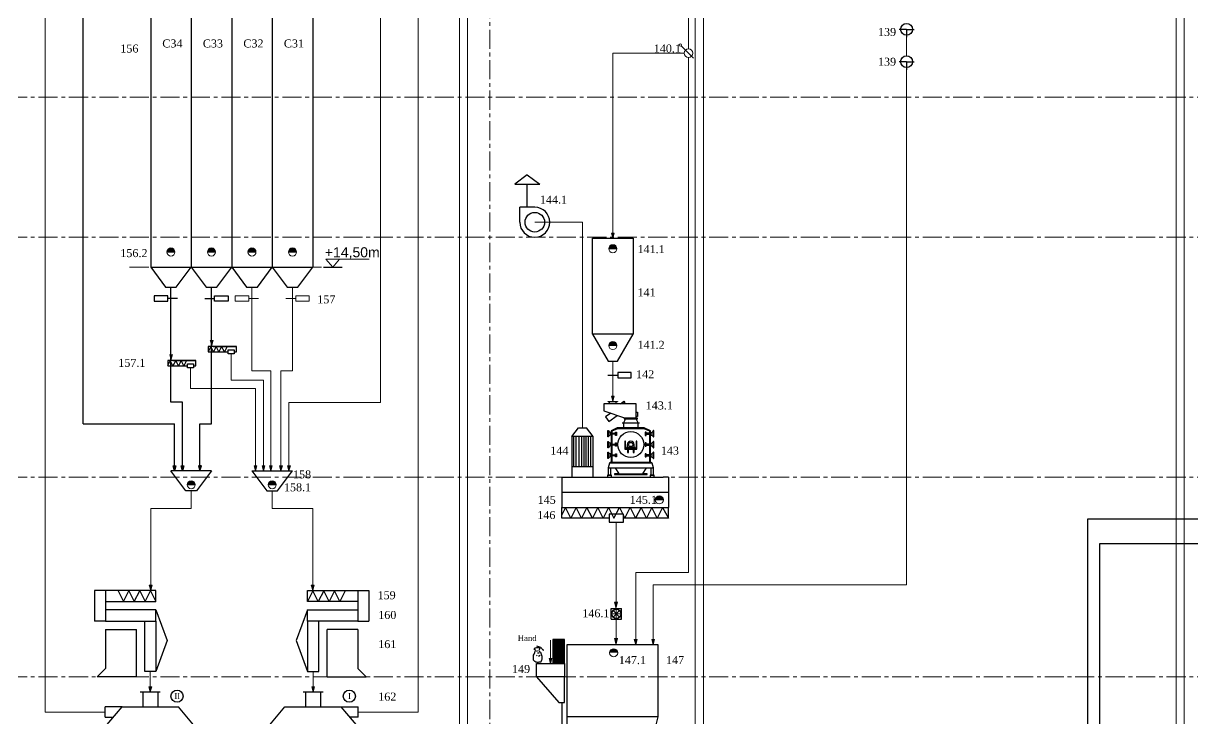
# Model space of a CAD drawing. Header units: millimetres. Extents: x 6561 to 120951, y 30990 to 83596.
# Drawn here: x 30630 to 59850, y 49909 to 67298 of the extents above; entities that cross this region are included whole.
import ezdxf

# ---------------------------------------------------------------- set-up
doc = ezdxf.new("R2010")
doc.units = ezdxf.units.MM
doc.linetypes.add('AXES', pattern=[50.8, 31.75, -6.35, 6.35, -6.35])
doc.linetypes.add('CENTER', pattern=[10.16, 6.35, -1.27, 1.27, -1.27])
for name, color, linetype, lineweight in [('Axe', 1, 'AXES', 9), ('DESSIN', 7, 'Continuous', 25), ('Liaison', 1, 'Continuous', 20), ('Manitension', 5, 'Continuous', 20), ('Niveau', 5, 'Continuous', 20), ('PER', 1, 'Continuous', 20)]:
    doc.layers.add(name, color=color, linetype=linetype, lineweight=lineweight)
doc.layers.add('COTAS', color=4, linetype='Continuous')
doc.styles.get("Standard").update_dxf_attribs({"font": 'arial.ttf'})

msp = doc.modelspace()

# ---------------------------------------------------------------- hatches: boundary and pattern name
at = {"layer": 'DESSIN'}
h = msp.add_hatch(color=252, dxfattribs=at)
h.paths.add_polyline_path([(34405, 56235), (34370, 56235), (34405, 56105)])
h.paths.add_polyline_path([(34440, 56235), (34405, 56235), (34405, 56105)])
h = msp.add_hatch(color=252, dxfattribs=at)
h.paths.add_polyline_path([(34605, 56235), (34570, 56235), (34605, 56105)])
h.paths.add_polyline_path([(34640, 56235), (34605, 56235), (34605, 56105)])
h = msp.add_hatch(color=252, dxfattribs=at)
h.paths.add_polyline_path([(35043, 56235), (35078, 56235), (35043, 56105)])
h.paths.add_polyline_path([(35008, 56235), (35043, 56235), (35043, 56105)])
at = {"layer": 'Liaison', "linetype": 'Continuous'}
h = msp.add_hatch(color=256, dxfattribs=at)
h.paths.add_polyline_path([(45361, 62054), (45327, 62054), (45361, 61924)])
h.paths.add_polyline_path([(45396, 62054), (45361, 62054), (45361, 61924)])
h = msp.add_hatch(color=256, dxfattribs=at)
h.paths.add_polyline_path([(45361, 62054), (45327, 62054), (45361, 61924)])
h.paths.add_polyline_path([(45396, 62054), (45361, 62054), (45361, 61924)])
h = msp.add_hatch(color=256, dxfattribs=at)
h.paths.add_polyline_path([(35330, 59376), (35372, 59376), (35330, 59219)])
h.paths.add_polyline_path([(35288, 59376), (35330, 59376), (35330, 59219)])
h = msp.add_hatch(color=256, dxfattribs=at)
h.paths.add_polyline_path([(34317, 59020), (34359, 59020), (34317, 58864)])
h.paths.add_polyline_path([(34275, 59020), (34317, 59020), (34317, 58864)])
h = msp.add_hatch(color=256, dxfattribs=at)
h.paths.add_polyline_path([(45361, 57974), (45396, 57974), (45361, 57844)])
h.paths.add_polyline_path([(45327, 57974), (45361, 57974), (45361, 57844)])
h = msp.add_hatch(color=256, dxfattribs=at)
h.paths.add_polyline_path([(45361, 57974), (45396, 57974), (45361, 57844)])
h.paths.add_polyline_path([(45327, 57974), (45361, 57974), (45361, 57844)])
h = msp.add_hatch(color=256, dxfattribs=at)
h.paths.add_polyline_path([(36430, 56235), (36395, 56235), (36430, 56105)])
h.paths.add_polyline_path([(36465, 56235), (36430, 56235), (36430, 56105)])
h = msp.add_hatch(color=256, dxfattribs=at)
h.paths.add_polyline_path([(36630, 56235), (36595, 56235), (36630, 56105)])
h.paths.add_polyline_path([(36665, 56235), (36630, 56235), (36630, 56105)])
h = msp.add_hatch(color=256, dxfattribs=at)
h.paths.add_polyline_path([(36816, 56235), (36782, 56235), (36816, 56105)])
h.paths.add_polyline_path([(36851, 56235), (36816, 56235), (36816, 56105)])
h = msp.add_hatch(color=256, dxfattribs=at)
h.paths.add_polyline_path([(37068, 56235), (37103, 56235), (37068, 56105)])
h.paths.add_polyline_path([(37033, 56235), (37068, 56235), (37068, 56105)])
h = msp.add_hatch(color=256, dxfattribs=at)
h.paths.add_polyline_path([(37267, 56235), (37302, 56235), (37267, 56105)])
h.paths.add_polyline_path([(37232, 56235), (37267, 56235), (37267, 56105)])
h = msp.add_hatch(color=256, dxfattribs=at)
h.paths.add_polyline_path([(33811, 53246), (33846, 53246), (33811, 53116)])
h.paths.add_polyline_path([(33776, 53246), (33811, 53246), (33811, 53116)])
h = msp.add_hatch(color=256, dxfattribs=at)
h.paths.add_polyline_path([(37861, 53246), (37826, 53246), (37861, 53116)])
h.paths.add_polyline_path([(37896, 53246), (37861, 53246), (37861, 53116)])
h = msp.add_hatch(color=256, dxfattribs=at)
h.paths.add_polyline_path([(45448, 52821), (45406, 52821), (45448, 52665)])
h.paths.add_polyline_path([(45490, 52821), (45448, 52821), (45448, 52665)])
h = msp.add_hatch(color=256, dxfattribs=at)
h.paths.add_polyline_path([(45448, 51911), (45406, 51911), (45448, 51754)])
h.paths.add_polyline_path([(45490, 51911), (45448, 51911), (45448, 51754)])
h = msp.add_hatch(color=256, dxfattribs=at)
h.paths.add_polyline_path([(45933, 51885), (45968, 51885), (45933, 51754)])
h.paths.add_polyline_path([(45933, 51754), (45898, 51885), (45933, 51885)])
h = msp.add_hatch(color=256, dxfattribs=at)
h.paths.add_polyline_path([(46370, 51885), (46405, 51885), (46370, 51754)])
h.paths.add_polyline_path([(46370, 51754), (46335, 51885), (46370, 51885)])
h = msp.add_hatch(color=256, dxfattribs=at)
h.paths.add_polyline_path([(43805, 51415), (43770, 51415), (43805, 51285)])
h.paths.add_polyline_path([(43805, 51285), (43840, 51415), (43805, 51415)])
h = msp.add_hatch(color=256, dxfattribs=at)
h.paths.add_polyline_path([(33802, 50706), (33837, 50706), (33802, 50575)])
h.paths.add_polyline_path([(33767, 50706), (33802, 50706), (33802, 50575)])
h = msp.add_hatch(color=256, dxfattribs=at)
h.paths.add_polyline_path([(37870, 50706), (37905, 50706), (37870, 50575)])
h.paths.add_polyline_path([(37835, 50706), (37870, 50706), (37870, 50575)])
at = {"layer": 'Niveau', "linetype": 'Continuous'}
h = msp.add_hatch(color=256, dxfattribs=at)
h.paths.add_polyline_path([(34418, 61593), (34217, 61593, 0.033445), (34216, 61579), (34419, 61579, 0.033445)])
h.paths.add_polyline_path([(34415, 61606), (34220, 61606, 0.034067), (34217, 61593), (34418, 61593, 0.034067)])
h.paths.add_polyline_path([(34410, 61620), (34225, 61620, 0.035407), (34220, 61606), (34415, 61606, 0.035407)])
h.paths.add_polyline_path([(34403, 61633), (34232, 61633, 0.037777), (34225, 61620), (34410, 61620, 0.037777)])
h.paths.add_polyline_path([(34393, 61647), (34242, 61647, 0.041823), (34232, 61633), (34403, 61633, 0.041823)])
h.paths.add_polyline_path([(34378, 61660), (34257, 61660, 0.049433), (34242, 61647), (34393, 61647, 0.049433)])
h.paths.add_polyline_path([(34354, 61674), (34281, 61674, 0.069209), (34257, 61660), (34378, 61660, 0.069209)])
h.paths.add_polyline_path([(34317, 61681, 0.092025), (34281, 61674), (34354, 61674, 0.092025)])
h = msp.add_hatch(color=256, dxfattribs=at)
h.paths.add_polyline_path([(35430, 61593), (35230, 61593, 0.033445), (35229, 61579), (35431, 61579, 0.033445)])
h.paths.add_polyline_path([(35427, 61606), (35232, 61606, 0.034067), (35230, 61593), (35430, 61593, 0.034067)])
h.paths.add_polyline_path([(35423, 61620), (35237, 61620, 0.035407), (35232, 61606), (35427, 61606, 0.035407)])
h.paths.add_polyline_path([(35416, 61633), (35244, 61633, 0.037777), (35237, 61620), (35423, 61620, 0.037777)])
h.paths.add_polyline_path([(35405, 61647), (35254, 61647, 0.041823), (35244, 61633), (35416, 61633, 0.041823)])
h.paths.add_polyline_path([(35391, 61660), (35269, 61660, 0.049433), (35254, 61647), (35405, 61647, 0.049433)])
h.paths.add_polyline_path([(35366, 61674), (35294, 61674, 0.069209), (35269, 61660), (35391, 61660, 0.069209)])
h.paths.add_polyline_path([(35330, 61681, 0.092025), (35294, 61674), (35366, 61674, 0.092025)])
h = msp.add_hatch(color=256, dxfattribs=at)
h.paths.add_polyline_path([(36443, 61593), (36242, 61593, 0.033445), (36241, 61579), (36444, 61579, 0.033445)])
h.paths.add_polyline_path([(36440, 61606), (36245, 61606, 0.034067), (36242, 61593), (36443, 61593, 0.034067)])
h.paths.add_polyline_path([(36435, 61620), (36250, 61620, 0.035407), (36245, 61606), (36440, 61606, 0.035407)])
h.paths.add_polyline_path([(36428, 61633), (36257, 61633, 0.037777), (36250, 61620), (36435, 61620, 0.037777)])
h.paths.add_polyline_path([(36418, 61647), (36267, 61647, 0.041823), (36257, 61633), (36428, 61633, 0.041823)])
h.paths.add_polyline_path([(36403, 61660), (36282, 61660, 0.049433), (36267, 61647), (36418, 61647, 0.049433)])
h.paths.add_polyline_path([(36379, 61674), (36306, 61674, 0.069209), (36282, 61660), (36403, 61660, 0.069209)])
h.paths.add_polyline_path([(36342, 61681, 0.092025), (36306, 61674), (36379, 61674, 0.092025)])
h = msp.add_hatch(color=256, dxfattribs=at)
h.paths.add_polyline_path([(37455, 61593), (37255, 61593, 0.033445), (37254, 61579), (37456, 61579, 0.033445)])
h.paths.add_polyline_path([(37452, 61606), (37257, 61606, 0.034067), (37255, 61593), (37455, 61593, 0.034067)])
h.paths.add_polyline_path([(37448, 61620), (37262, 61620, 0.035407), (37257, 61606), (37452, 61606, 0.035407)])
h.paths.add_polyline_path([(37440, 61633), (37269, 61633, 0.037777), (37262, 61620), (37448, 61620, 0.037777)])
h.paths.add_polyline_path([(37430, 61647), (37279, 61647, 0.041823), (37269, 61633), (37440, 61633, 0.041823)])
h.paths.add_polyline_path([(37416, 61660), (37294, 61660, 0.049433), (37279, 61647), (37430, 61647, 0.049433)])
h.paths.add_polyline_path([(37391, 61674), (37319, 61674, 0.069209), (37294, 61660), (37416, 61660, 0.069209)])
h.paths.add_polyline_path([(37355, 61681, 0.092025), (37319, 61674), (37391, 61674, 0.092025)])
h = msp.add_hatch(color=256, dxfattribs=at)
h.paths.add_polyline_path([(45462, 61676), (45261, 61676, 0.033445), (45260, 61662), (45463, 61662, 0.033445)])
h.paths.add_polyline_path([(45459, 61689), (45264, 61689, 0.034067), (45261, 61676), (45462, 61676, 0.034067)])
h.paths.add_polyline_path([(45454, 61703), (45269, 61703, 0.035407), (45264, 61689), (45459, 61689, 0.035407)])
h.paths.add_polyline_path([(45447, 61716), (45276, 61716, 0.037777), (45269, 61703), (45454, 61703, 0.037777)])
h.paths.add_polyline_path([(45437, 61730), (45286, 61730, 0.041823), (45276, 61716), (45447, 61716, 0.041823)])
h.paths.add_polyline_path([(45422, 61743), (45301, 61743, 0.049433), (45286, 61730), (45437, 61730, 0.049433)])
h.paths.add_polyline_path([(45398, 61757), (45325, 61757, 0.069209), (45301, 61743), (45422, 61743, 0.069209)])
h.paths.add_polyline_path([(45361, 61763, 0.092025), (45325, 61757), (45398, 61757, 0.092025)])
h = msp.add_hatch(color=256, dxfattribs=at)
h.paths.add_polyline_path([(45462, 59255), (45261, 59255, 0.033445), (45260, 59241), (45463, 59241, 0.033445)])
h.paths.add_polyline_path([(45459, 59268), (45264, 59268, 0.034067), (45261, 59255), (45462, 59255, 0.034067)])
h.paths.add_polyline_path([(45454, 59282), (45269, 59282, 0.035407), (45264, 59268), (45459, 59268, 0.035407)])
h.paths.add_polyline_path([(45447, 59295), (45276, 59295, 0.037777), (45269, 59282), (45454, 59282, 0.037777)])
h.paths.add_polyline_path([(45437, 59309), (45286, 59309, 0.041823), (45276, 59295), (45447, 59295, 0.041823)])
h.paths.add_polyline_path([(45422, 59322), (45301, 59322, 0.049433), (45286, 59309), (45437, 59309, 0.049433)])
h.paths.add_polyline_path([(45398, 59336), (45325, 59336, 0.069209), (45301, 59322), (45422, 59322, 0.069209)])
h.paths.add_polyline_path([(45361, 59342, 0.092025), (45325, 59336), (45398, 59336, 0.092025)])
h = msp.add_hatch(color=256, dxfattribs=at)
h.paths.add_polyline_path([(34924, 55772), (34723, 55772, 0.033445), (34722, 55759), (34925, 55759, 0.033445)])
h.paths.add_polyline_path([(34921, 55786), (34726, 55786, 0.034067), (34723, 55772), (34924, 55772, 0.034067)])
h.paths.add_polyline_path([(34916, 55799), (34731, 55799, 0.035407), (34726, 55786), (34921, 55786, 0.035407)])
h.paths.add_polyline_path([(34909, 55813), (34738, 55813, 0.037777), (34731, 55799), (34916, 55799, 0.037777)])
h.paths.add_polyline_path([(34899, 55826), (34748, 55826, 0.041823), (34738, 55813), (34909, 55813, 0.041823)])
h.paths.add_polyline_path([(34884, 55840), (34763, 55840, 0.049433), (34748, 55826), (34899, 55826, 0.049433)])
h.paths.add_polyline_path([(34860, 55853), (34787, 55853, 0.069209), (34763, 55840), (34884, 55840, 0.069209)])
h.paths.add_polyline_path([(34824, 55860, 0.092025), (34787, 55853), (34860, 55853, 0.092025)])
h = msp.add_hatch(color=256, dxfattribs=at)
h.paths.add_polyline_path([(36748, 55772), (36949, 55772, -0.033445), (36950, 55759), (36747, 55759, -0.033445)])
h.paths.add_polyline_path([(36751, 55786), (36946, 55786, -0.034067), (36949, 55772), (36748, 55772, -0.034067)])
h.paths.add_polyline_path([(36756, 55799), (36941, 55799, -0.035407), (36946, 55786), (36751, 55786, -0.035407)])
h.paths.add_polyline_path([(36763, 55813), (36934, 55813, -0.037777), (36941, 55799), (36756, 55799, -0.037777)])
h.paths.add_polyline_path([(36773, 55826), (36924, 55826, -0.041823), (36934, 55813), (36763, 55813, -0.041823)])
h.paths.add_polyline_path([(36788, 55840), (36909, 55840, -0.049433), (36924, 55826), (36773, 55826, -0.049433)])
h.paths.add_polyline_path([(36812, 55853), (36885, 55853, -0.069209), (36909, 55840), (36788, 55840, -0.069209)])
h.paths.add_polyline_path([(36849, 55860, -0.092025), (36885, 55853), (36812, 55853, -0.092025)])
h = msp.add_hatch(color=256, dxfattribs=at)
h.paths.add_polyline_path([(46622, 55394), (46422, 55394, 0.033445), (46421, 55380), (46623, 55380, 0.033445)])
h.paths.add_polyline_path([(46620, 55407), (46424, 55407, 0.034067), (46422, 55394), (46622, 55394, 0.034067)])
h.paths.add_polyline_path([(46615, 55421), (46429, 55421, 0.035407), (46424, 55407), (46620, 55407, 0.035407)])
h.paths.add_polyline_path([(46608, 55434), (46436, 55434, 0.037777), (46429, 55421), (46615, 55421, 0.037777)])
h.paths.add_polyline_path([(46597, 55448), (46446, 55448, 0.041823), (46436, 55434), (46608, 55434, 0.041823)])
h.paths.add_polyline_path([(46583, 55461), (46461, 55461, 0.049433), (46446, 55448), (46597, 55448, 0.049433)])
h.paths.add_polyline_path([(46558, 55475), (46486, 55475, 0.069209), (46461, 55461), (46583, 55461, 0.069209)])
h.paths.add_polyline_path([(46522, 55481, 0.092025), (46486, 55475), (46558, 55475, 0.092025)])
h = msp.add_hatch(color=256, dxfattribs=at)
h.paths.add_polyline_path([(45481, 51570), (45280, 51570, 0.033445), (45279, 51556), (45482, 51556, 0.033445)])
h.paths.add_polyline_path([(45478, 51583), (45283, 51583, 0.034067), (45280, 51570), (45481, 51570, 0.034067)])
h.paths.add_polyline_path([(45473, 51597), (45288, 51597, 0.035407), (45283, 51583), (45478, 51583, 0.035407)])
h.paths.add_polyline_path([(45466, 51610), (45295, 51610, 0.037777), (45288, 51597), (45473, 51597, 0.037777)])
h.paths.add_polyline_path([(45456, 51624), (45305, 51624, 0.041823), (45295, 51610), (45466, 51610, 0.041823)])
h.paths.add_polyline_path([(45441, 51637), (45320, 51637, 0.049433), (45305, 51624), (45456, 51624, 0.049433)])
h.paths.add_polyline_path([(45417, 51651), (45344, 51651, 0.069209), (45320, 51637), (45441, 51637, 0.069209)])
h.paths.add_polyline_path([(45381, 51658, 0.092025), (45344, 51651), (45417, 51651, 0.092025)])

# ---------------------------------------------------------------- linework, layer by layer
for p, q in [((52702, 67149), (52513, 67149)), ((52702, 67149), (52702, 66949)), ((52702, 67149), (52888, 67149)), ((52702, 66340), (52513, 66340)), ((52702, 66340), (52702, 66140)), ((52702, 66340), (52888, 66340)), ((33811, 61198), (34824, 61198)), ((34824, 61198), (35836, 61198)), ((35836, 61198), (36849, 61198)), ((36849, 61198), (37861, 61198)), ((36342, 56105), (37355, 56105)), ((36734, 56105), (36963, 56105)), ((45318, 52395), (45318, 52665)), ((45318, 52665), (45578, 52665)), ((45578, 52395), (45578, 52665)), ((45318, 52395), (45578, 52395))]:
    msp.add_line(p, q)
at = {"color": 3, "linetype": 'CENTER', "lineweight": 9, "ltscale": 75}
for p, q in [((8147, 65450), (73748, 65450)), ((8147, 61950), (73748, 61950)), ((33285, 61198), (38083, 61198)), ((8147, 55950), (73748, 55950)), ((8147, 50950), (73748, 50950))]:
    msp.add_line(p, q, dxfattribs=at)
at = {"color": 6}
msp.add_line((38128, 61198), (38594, 61198), dxfattribs=at)
at = {"color": 76}
for p, q in [((57223, 54901), (57223, 49713)), ((68717, 54901), (57223, 54901)), ((57524, 54283), (57524, 49198)), ((70742, 54283), (57524, 54283))]:
    msp.add_line(p, q, dxfattribs=at)
at = {"color": 1}
for p, q in [((45368, 52450), (45529, 52610)), ((45529, 52450), (45368, 52610))]:
    msp.add_line(p, q, dxfattribs=at)
at = {"color": 4, "linetype": 'CENTER', "lineweight": 9, "ltscale": 75}
msp.add_lwpolyline([(42291, 41517), (42291, 80573)], dxfattribs=at)
for centre, radius in [((52702, 67149), 148), ((52702, 66340), 148), ((38776, 50471), 151)]:
    msp.add_circle(centre, radius)
at = {"color": 1}
msp.add_circle((45448, 52530), 114, dxfattribs=at)
at = {"layer": 'Axe', "color": 6, "ltscale": 10000}
for p, q in [((38361, 61198), (38188, 61404)), ((38188, 61404), (39273, 61404)), ((38304, 61404), (38533, 61404)), ((38361, 61198), (38533, 61404))]:
    msp.add_line(p, q, dxfattribs=at)
at = {"layer": 'Axe', "color": 1, "ltscale": 10000}
for p, q in [((45448, 52395), (45448, 52665)), ((45318, 52530), (45578, 52530))]:
    msp.add_line(p, q, dxfattribs=at)
at = {"layer": 'DESSIN', "color": 252}
for p, q in [((32120, 57278), (32120, 69157)), ((34317, 57826), (34317, 60698)), ((35330, 57278), (35330, 60698)), ((34237, 60484), (33899, 60484)), ((33899, 60484), (33899, 60349)), ((33899, 60349), (34237, 60349)), ((34237, 60417), (34237, 60484)), ((34484, 60417), (34237, 60417)), ((34237, 60349), (34237, 60417)), ((35163, 60417), (35410, 60417)), ((35410, 60417), (35410, 60484)), ((35410, 60484), (35748, 60484)), ((35410, 60349), (35410, 60417)), ((35748, 60349), (35410, 60349)), ((35748, 60484), (35748, 60349)), ((34605, 57826), (34317, 57826)), ((34605, 56105), (34605, 57826)), ((32120, 57278), (34405, 57278)), ((34405, 56105), (34405, 57278)), ((35043, 57278), (35330, 57278)), ((35043, 56105), (35043, 57278)), ((35330, 56105), (34317, 56105)), ((34689, 55605), (34317, 56105)), ((34405, 56105), (34370, 56235)), ((34370, 56235), (34440, 56235)), ((34440, 56235), (34405, 56105)), ((34605, 56105), (34570, 56235)), ((34570, 56235), (34640, 56235)), ((34640, 56235), (34605, 56105)), ((34938, 56105), (34709, 56105)), ((35330, 56105), (34959, 55605)), ((35078, 56235), (35008, 56235)), ((35008, 56235), (35043, 56105)), ((35043, 56105), (35078, 56235)), ((34959, 55605), (34689, 55605)), ((32685, 53116), (32405, 53116)), ((32405, 53116), (32405, 52347)), ((33942, 53116), (32685, 53116)), ((32685, 53116), (32685, 52347)), ((32997, 53106), (33132, 52836)), ((33132, 52836), (33267, 53106)), ((33267, 53106), (33402, 52836)), ((33402, 52836), (33537, 53106)), ((33537, 53106), (33672, 52836)), ((33672, 52836), (33807, 53106)), ((33807, 53106), (33942, 52836)), ((33942, 52836), (33942, 53116)), ((32685, 52836), (33942, 52836)), ((33942, 52627), (32685, 52627)), ((33942, 52627), (34222, 51859)), ((33942, 52347), (33942, 52627)), ((32685, 52347), (32405, 52347)), ((32685, 52347), (33942, 52347)), ((33663, 51090), (33663, 52347)), ((33942, 52347), (33942, 51090)), ((32685, 52138), (33453, 52138)), ((32685, 52138), (32685, 51160)), ((33453, 50950), (33453, 52138)), ((34222, 51859), (33942, 51090)), ((32475, 50950), (32685, 51160)), ((33453, 50950), (32475, 50950)), ((33942, 51090), (33663, 51090)), ((33552, 50575), (34052, 50575)), ((33615, 50575), (33615, 50200)), ((33990, 50575), (33990, 50200)), ((32677, 49943), (32677, 50200)), ((33097, 50200), (32677, 50200)), ((32677, 49700), (33097, 50200)), ((33097, 50200), (34508, 50200)), ((34927, 49700), (34508, 50200)), ((32677, 49943), (32881, 49943))]:
    msp.add_line(p, q, dxfattribs=at)
at = {"layer": 'DESSIN', "linetype": 'Continuous'}
for p, q in [((33811, 68950), (33811, 61198)), ((33811, 68950), (33811, 61198)), ((34824, 68950), (34824, 61198)), ((34824, 68950), (34824, 61198)), ((35836, 68950), (35836, 61198)), ((35836, 68950), (35836, 61198)), ((35836, 68950), (35836, 61198)), ((36849, 68950), (36849, 61198)), ((36849, 68950), (36849, 61198)), ((37861, 68950), (37861, 61198)), ((33811, 61198), (34182, 60698)), ((34452, 60698), (34824, 61198)), ((34824, 61198), (35195, 60698)), ((35465, 60698), (35836, 61198)), ((35836, 61198), (36207, 60698)), ((36477, 60698), (36849, 61198)), ((36849, 61198), (37220, 60698)), ((37490, 60698), (37861, 61198)), ((34182, 60698), (34452, 60698)), ((35195, 60698), (35465, 60698)), ((36207, 60698), (36477, 60698)), ((37220, 60698), (37490, 60698)), ((35314, 59219), (35247, 59084)), ((35954, 59219), (35250, 59219)), ((35250, 59219), (35250, 59084)), ((35250, 59084), (35745, 59084)), ((35382, 59084), (35314, 59219)), ((35374, 59219), (35763, 59219)), ((35449, 59219), (35382, 59084)), ((35517, 59084), (35449, 59219)), ((35584, 59219), (35517, 59084)), ((35652, 59084), (35584, 59219)), ((35719, 59219), (35652, 59084)), ((35745, 59034), (35745, 59134)), ((35745, 59134), (35895, 59134)), ((35895, 59034), (35745, 59034)), ((35764, 59219), (35954, 59219)), ((35895, 59134), (35895, 59034)), ((35895, 59084), (35954, 59084)), ((35954, 59084), (35954, 59219)), ((34302, 58864), (34234, 58729)), ((34941, 58864), (34238, 58864)), ((34238, 58864), (34238, 58729)), ((34369, 58729), (34302, 58864)), ((34362, 58864), (34751, 58864)), ((34437, 58864), (34369, 58729)), ((34504, 58729), (34437, 58864)), ((34572, 58864), (34504, 58729)), ((34639, 58729), (34572, 58864)), ((34707, 58864), (34639, 58729)), ((34733, 58679), (34733, 58779)), ((34733, 58779), (34883, 58779)), ((34752, 58864), (34941, 58864)), ((34883, 58779), (34883, 58679)), ((34941, 58729), (34941, 58864)), ((34238, 58729), (34733, 58729)), ((34883, 58679), (34733, 58679)), ((34883, 58729), (34941, 58729)), ((36342, 56105), (36714, 55605)), ((36984, 55605), (37355, 56105)), ((36714, 55605), (36984, 55605)), ((43452, 51731), (43557, 51698)), ((43377, 51460), (43378, 51476)), ((43378, 51433), (43377, 51460)), ((43378, 51476), (43382, 51492)), ((43379, 51398), (43378, 51433)), ((43382, 51492), (43392, 51520)), ((43392, 51520), (43400, 51541)), ((43397, 51646), (43401, 51660)), ((43404, 51637), (43397, 51646)), ((43400, 51541), (43409, 51562)), ((43401, 51660), (43415, 51676)), ((43417, 51633), (43404, 51637)), ((43409, 51562), (43413, 51572)), ((43413, 51572), (43420, 51586)), ((43415, 51676), (43422, 51679)), ((43421, 51631), (43417, 51633)), ((43420, 51586), (43425, 51622)), ((43425, 51622), (43421, 51631)), ((43422, 51679), (43438, 51682)), ((43438, 51682), (43465, 51686)), ((43450, 51497), (43470, 51481)), ((43453, 51600), (43481, 51616)), ((43465, 51686), (43476, 51687)), ((43476, 51687), (43497, 51687)), ((43478, 51554), (43519, 51557)), ((43497, 51687), (43524, 51681)), ((43504, 51470), (43541, 51493)), ((43526, 51646), (43515, 51616)), ((43515, 51616), (43517, 51597)), ((43517, 51597), (43531, 51587)), ((43524, 51681), (43534, 51676)), ((43535, 51675), (43526, 51646)), ((43531, 51587), (43554, 51575)), ((43554, 51575), (43586, 51468)), ((43557, 51698), (43627, 51611)), ((43586, 51468), (43589, 51440)), ((43589, 51440), (43589, 51410)), ((43627, 51611), (43601, 51635)), ((43601, 51635), (43627, 51611)), ((43627, 51611), (43624, 51647)), ((43382, 51372), (43379, 51398)), ((43392, 51358), (43382, 51372)), ((43403, 51348), (43392, 51358)), ((43413, 51340), (43403, 51348)), ((43437, 51324), (43413, 51340)), ((43451, 51317), (43437, 51324)), ((43468, 51311), (43451, 51317)), ((43486, 51313), (43468, 51311)), ((43495, 51315), (43486, 51313)), ((43514, 51319), (43495, 51315)), ((43522, 51320), (43514, 51319)), ((43545, 51319), (43522, 51320)), ((43558, 51322), (43545, 51319)), ((43564, 51328), (43558, 51322)), ((43573, 51345), (43564, 51328)), ((43580, 51368), (43573, 51345)), ((43585, 51388), (43580, 51368)), ((43589, 51410), (43585, 51388)), ((44155, 50950), (43455, 50950)), ((43455, 50950), (44012, 50315)), ((44155, 50315), (44155, 50950)), ((44012, 50315), (44155, 50315))]:
    msp.add_line(p, q, dxfattribs=at)
at = {"layer": 'DESSIN', "color": 6, "linetype": 'Continuous'}
for p, q in [((43224, 63511), (42909, 63279)), ((43224, 63511), (43538, 63279)), ((42909, 63279), (43538, 63279)), ((43224, 62700), (43224, 63279)), ((43036, 62325), (43036, 62700)), ((43411, 62700), (43036, 62700)), ((44855, 61924), (45868, 61924)), ((44855, 59528), (44855, 61924)), ((45868, 61924), (45868, 59528)), ((45868, 59528), (44855, 59528)), ((44855, 59528), (45243, 58853)), ((45480, 58853), (45868, 59528)), ((45243, 58853), (45480, 58853)), ((45238, 58502), (45485, 58502)), ((45823, 58569), (45485, 58569)), ((45485, 58569), (45485, 58502)), ((45485, 58502), (45485, 58434)), ((45823, 58434), (45823, 58569)), ((45485, 58434), (45823, 58434)), ((45945, 57783), (45135, 57783)), ((45135, 57783), (45135, 57609)), ((45135, 57609), (45675, 57422)), ((45243, 57834), (45243, 57844)), ((45243, 57844), (45480, 57844)), ((45480, 57834), (45243, 57834)), ((45277, 57783), (45277, 57834)), ((45446, 57783), (45446, 57834)), ((45480, 57844), (45480, 57834)), ((45552, 57783), (45638, 57848)), ((45662, 57815), (45619, 57783)), ((45638, 57848), (45662, 57815)), ((45945, 57422), (45945, 57783)), ((45945, 57576), (45979, 57576)), ((45979, 57576), (45979, 57469)), ((45314, 57547), (45180, 57455)), ((45180, 57455), (45257, 57344)), ((45257, 57344), (45473, 57492)), ((45591, 57307), (46030, 57307)), ((45675, 57408), (45625, 57307)), ((45625, 57307), (45625, 57179)), ((45979, 57422), (45642, 57422)), ((45642, 57422), (45642, 57408)), ((45642, 57408), (45979, 57408)), ((45979, 57469), (45945, 57469)), ((45996, 57307), (45945, 57408)), ((45979, 57408), (45979, 57422)), ((45996, 57179), (45996, 57307)), ((44337, 56963), (44499, 57180)), ((44499, 57180), (44705, 57180)), ((44867, 56963), (44705, 57180)), ((45233, 57114), (45247, 57114)), ((45233, 56954), (45233, 57114)), ((45247, 57114), (45247, 56954)), ((45247, 57114), (45284, 57068)), ((45284, 57000), (45247, 56954)), ((45284, 57068), (45284, 57000)), ((45318, 57068), (45284, 57068)), ((45318, 57000), (45284, 57000)), ((45473, 57179), (45318, 57111)), ((45318, 57111), (45318, 56322)), ((45477, 57159), (45338, 57098)), ((45338, 57098), (45338, 56322)), ((45338, 57047), (45426, 57047)), ((45426, 57020), (45338, 57020)), ((45426, 57047), (45426, 57074)), ((45426, 57074), (45453, 57074)), ((45426, 56993), (45426, 57047)), ((45453, 56993), (45426, 56993)), ((45453, 57074), (45453, 56993)), ((46148, 57179), (45473, 57179)), ((46144, 57159), (45477, 57159)), ((46283, 57098), (46144, 57159)), ((46303, 57111), (46148, 57179)), ((46168, 57074), (46168, 56993)), ((46195, 57074), (46168, 57074)), ((46168, 56993), (46195, 56993)), ((46195, 57047), (46195, 57074)), ((46195, 56993), (46195, 57047)), ((46283, 57047), (46195, 57047)), ((46195, 57020), (46283, 57020)), ((46283, 56322), (46283, 57098)), ((46303, 56322), (46303, 57111)), ((46303, 57068), (46337, 57068)), ((46303, 57000), (46337, 57000)), ((46374, 57114), (46337, 57068)), ((46337, 57068), (46337, 57000)), ((46337, 57000), (46374, 56954)), ((46374, 57114), (46374, 56954)), ((46388, 57114), (46374, 57114)), ((46388, 56954), (46388, 57114)), ((44337, 56963), (44337, 55950)), ((44337, 56963), (44337, 56216)), ((44867, 56963), (44337, 56963)), ((44378, 56963), (44378, 56216)), ((44439, 56963), (44439, 56216)), ((44510, 56963), (44510, 56216)), ((44580, 56963), (44580, 56216)), ((44639, 56963), (44639, 56216)), ((44688, 56963), (44688, 56216)), ((44746, 56963), (44746, 56216)), ((44804, 56963), (44804, 56216)), ((44867, 55950), (44867, 56963)), ((45247, 56954), (45233, 56954)), ((45233, 56684), (45233, 56844)), ((45233, 56844), (45247, 56844)), ((45247, 56844), (45284, 56798)), ((45247, 56844), (45247, 56684)), ((45284, 56730), (45247, 56684)), ((45318, 56798), (45284, 56798)), ((45284, 56798), (45284, 56730)), ((45318, 56730), (45284, 56730)), ((45338, 56777), (45426, 56777)), ((45426, 56750), (45338, 56750)), ((45426, 56804), (45453, 56804)), ((45426, 56777), (45426, 56804)), ((45426, 56723), (45426, 56777)), ((45453, 56723), (45426, 56723)), ((45453, 56804), (45453, 56723)), ((45679, 56848), (45659, 56848)), ((45659, 56848), (45659, 56646)), ((45679, 56666), (45679, 56848)), ((45725, 56686), (45725, 56764)), ((45896, 56686), (45896, 56762)), ((45962, 56848), (45942, 56848)), ((45942, 56848), (45942, 56666)), ((45962, 56646), (45962, 56848)), ((46195, 56804), (46168, 56804)), ((46168, 56804), (46168, 56723)), ((46168, 56723), (46195, 56723)), ((46195, 56777), (46195, 56804)), ((46283, 56777), (46195, 56777)), ((46195, 56723), (46195, 56777)), ((46195, 56750), (46283, 56750)), ((46303, 56798), (46337, 56798)), ((46303, 56730), (46337, 56730)), ((46374, 56844), (46337, 56798)), ((46337, 56798), (46337, 56730)), ((46337, 56730), (46374, 56684)), ((46374, 56954), (46388, 56954)), ((46388, 56844), (46374, 56844)), ((46374, 56844), (46374, 56684)), ((46388, 56684), (46388, 56844)), ((45247, 56684), (45233, 56684)), ((45233, 56414), (45233, 56574)), ((45233, 56574), (45247, 56574)), ((45247, 56414), (45233, 56414)), ((45247, 56574), (45284, 56528)), ((45247, 56574), (45247, 56414)), ((45284, 56460), (45247, 56414)), ((45318, 56528), (45284, 56528)), ((45284, 56528), (45284, 56460)), ((45318, 56460), (45284, 56460)), ((45338, 56507), (45426, 56507)), ((45426, 56480), (45338, 56480)), ((45426, 56534), (45453, 56534)), ((45426, 56507), (45426, 56534)), ((45426, 56453), (45426, 56507)), ((45453, 56453), (45426, 56453)), ((45453, 56534), (45453, 56453)), ((45962, 56666), (45659, 56666)), ((45659, 56646), (45962, 56646)), ((45916, 56686), (45705, 56686)), ((45705, 56686), (45705, 56666)), ((45729, 56646), (45729, 56568)), ((45729, 56568), (45750, 56568)), ((45750, 56568), (45750, 56646)), ((45871, 56646), (45871, 56568)), ((45871, 56568), (45891, 56568)), ((45891, 56568), (45891, 56646)), ((45916, 56666), (45916, 56686)), ((46195, 56534), (46168, 56534)), ((46168, 56534), (46168, 56453)), ((46168, 56453), (46195, 56453)), ((46195, 56507), (46195, 56534)), ((46283, 56507), (46195, 56507)), ((46195, 56453), (46195, 56507)), ((46195, 56480), (46283, 56480)), ((46303, 56528), (46337, 56528)), ((46303, 56460), (46337, 56460)), ((46374, 56574), (46337, 56528)), ((46337, 56528), (46337, 56460)), ((46337, 56460), (46374, 56414)), ((46374, 56684), (46388, 56684)), ((46388, 56574), (46374, 56574)), ((46374, 56574), (46374, 56414)), ((46374, 56414), (46388, 56414)), ((46388, 56414), (46388, 56574)), ((44337, 56216), (44867, 56216)), ((45276, 56301), (45243, 56180)), ((45243, 56180), (46377, 56180)), ((45243, 56180), (45243, 55998)), ((46345, 56301), (45276, 56301)), ((45297, 56301), (45297, 56322)), ((45297, 56322), (46323, 56322)), ((45311, 55998), (45311, 56180)), ((45420, 56180), (45507, 56031)), ((46114, 56031), (46200, 56180)), ((46310, 56180), (46310, 55998)), ((46323, 56322), (46323, 56301)), ((46377, 56180), (46345, 56301)), ((46377, 55998), (46377, 56180)), ((44083, 55950), (44083, 55189)), ((44083, 55950), (46621, 55950)), ((44337, 55950), (46621, 55950)), ((45226, 55998), (45226, 55950)), ((45328, 55998), (45226, 55998)), ((45226, 55950), (45328, 55950)), ((45243, 55998), (45311, 55998)), ((45328, 55950), (45328, 55998)), ((45507, 56031), (45405, 56031)), ((45405, 56031), (45405, 56018)), ((45405, 56018), (46215, 56018)), ((45507, 56031), (46114, 56031)), ((46215, 56031), (46114, 56031)), ((46215, 56018), (46215, 56031)), ((46293, 55998), (46293, 55950)), ((46394, 55998), (46293, 55998)), ((46293, 55950), (46394, 55950)), ((46310, 55998), (46377, 55998)), ((46394, 55950), (46394, 55998)), ((46496, 55950), (46621, 55950)), ((46751, 55950), (46621, 55950)), ((46751, 55950), (46751, 55189)), ((44083, 55571), (46751, 55571)), ((44083, 55189), (46751, 55189)), ((44083, 54919), (44083, 55189)), ((44175, 55189), (44083, 55005)), ((44310, 54919), (44175, 55189)), ((44445, 55189), (44310, 54919)), ((44580, 54919), (44445, 55189)), ((44715, 55189), (44580, 54919)), ((44850, 54919), (44715, 55189)), ((44985, 55189), (44850, 54919)), ((45120, 54919), (44985, 55189)), ((45255, 55189), (45120, 54919)), ((45255, 55189), (45390, 54919)), ((45624, 55019), (45272, 55019)), ((45272, 55019), (45272, 54819)), ((45390, 54919), (45525, 55189)), ((45525, 55189), (45660, 54919)), ((45624, 54819), (45624, 55019)), ((45660, 54919), (45795, 55189)), ((45795, 55189), (45930, 54919)), ((46065, 55189), (45930, 54919)), ((46200, 54919), (46065, 55189)), ((46335, 55189), (46200, 54919)), ((46470, 54919), (46335, 55189)), ((46605, 55189), (46470, 54919)), ((46605, 55189), (46751, 54919)), ((46751, 54919), (46751, 55189)), ((45272, 54919), (44083, 54919)), ((45272, 54819), (45624, 54819)), ((46751, 54919), (45624, 54919)), ((37730, 52836), (37730, 53116)), ((37730, 53116), (38987, 53116)), ((37865, 53106), (37730, 52836)), ((38000, 52836), (37865, 53106)), ((38135, 53106), (38000, 52836)), ((38270, 52836), (38135, 53106)), ((38405, 53106), (38270, 52836)), ((38540, 52836), (38405, 53106)), ((38675, 53106), (38540, 52836)), ((38987, 53116), (39267, 53116)), ((38987, 53116), (38987, 52347)), ((39267, 53116), (39267, 52347)), ((37730, 52627), (37451, 51859)), ((38987, 52836), (37730, 52836)), ((37730, 52347), (37730, 52627)), ((37730, 52627), (38987, 52627)), ((38987, 52347), (37730, 52347)), ((37730, 52347), (37730, 51090)), ((38010, 51090), (38010, 52347)), ((38987, 52347), (39267, 52347)), ((38219, 50950), (38219, 52138)), ((38987, 52138), (38219, 52138)), ((38987, 52138), (38987, 51160)), ((37451, 51859), (37730, 51090)), ((46493, 51754), (44215, 51754)), ((44215, 51754), (44215, 48383)), ((46493, 49955), (46493, 51754)), ((39197, 50950), (38987, 51160)), ((37730, 51090), (38010, 51090)), ((38219, 50950), (39197, 50950)), ((37620, 50575), (38120, 50575)), ((37682, 50575), (37682, 50200)), ((38057, 50575), (38057, 50200)), ((36745, 49700), (37164, 50200)), ((37164, 50200), (38575, 50200)), ((38575, 50200), (38995, 50200)), ((38995, 49700), (38575, 50200)), ((38995, 49943), (38995, 50200)), ((38995, 49943), (38791, 49943)), ((46493, 49955), (44215, 49955)), ((46106, 48383), (46493, 49955))]:
    msp.add_line(p, q, dxfattribs=at)
at = {"layer": 'DESSIN', "linetype": 'Continuous', "ltscale": 1e-05}
for p, q in [((44155, 51884), (43860, 51884)), ((43860, 51884), (43860, 51285)), ((43890, 51884), (43890, 51285)), ((43920, 51884), (43920, 51285)), ((43950, 51884), (43950, 51285)), ((43980, 51884), (43980, 51285)), ((44010, 51884), (44010, 51285)), ((44040, 51884), (44040, 51285)), ((44070, 51884), (44070, 51285)), ((44100, 51884), (44100, 51285)), ((44130, 51884), (44130, 51285)), ((44155, 51285), (44155, 51884)), ((43455, 50950), (43455, 51285)), ((43455, 51285), (44155, 51285)), ((44155, 51285), (44155, 50950))]:
    msp.add_line(p, q, dxfattribs=at)
at = {"layer": 'DESSIN', "color": 6, "linetype": 'Continuous'}
for centre, radius in [((43411, 62325), 245), ((45810, 56764), 324), ((45810, 56764), 52.7)]:
    msp.add_circle(centre, radius, dxfattribs=at)
at = {"layer": 'DESSIN', "color": 252}
msp.add_circle((34470, 50471), 151, dxfattribs=at)
at = {"layer": 'DESSIN', "color": 6, "linetype": 'Continuous'}
for centre, radius, start, end in [((43411, 62325), 375, 180, 90), ((45810, 56764), 85.4, 0.5702, 180.5701)]:
    msp.add_arc(centre, radius, start, end, dxfattribs=at)
at = {"layer": 'Liaison', "color": 5, "linetype": 'Continuous'}
for p, q in [((31172, 50072), (31172, 71547)), ((40500, 50072), (40500, 71547)), ((32677, 50072), (31172, 50072)), ((38995, 50072), (40500, 50072))]:
    msp.add_line(p, q, dxfattribs=at)
at = {"layer": 'Liaison', "linetype": 'Continuous'}
for p, q in [((47253, 66661), (47253, 67817)), ((52702, 67001), (52702, 66488)), ((45361, 61924), (45361, 66553)), ((45361, 66553), (47145, 66553)), ((47253, 53560), (47253, 66445)), ((52702, 66192), (52702, 53255)), ((44602, 62325), (43411, 62325)), ((44602, 57180), (44602, 62325)), ((45361, 61924), (45327, 62054)), ((45327, 62054), (45396, 62054)), ((45361, 61924), (45327, 62054)), ((45327, 62054), (45396, 62054)), ((45396, 62054), (45361, 61924)), ((45396, 62054), (45361, 61924)), ((35330, 59219), (35372, 59376)), ((34317, 58864), (34359, 59020)), ((45361, 57844), (45361, 58853)), ((45396, 57974), (45327, 57974)), ((45327, 57974), (45361, 57844)), ((45396, 57974), (45327, 57974)), ((45327, 57974), (45361, 57844)), ((45361, 57844), (45396, 57974)), ((45361, 57844), (45396, 57974)), ((36430, 56105), (36395, 56235)), ((36395, 56235), (36465, 56235)), ((36465, 56235), (36430, 56105)), ((36630, 56105), (36595, 56235)), ((36595, 56235), (36665, 56235)), ((36665, 56235), (36630, 56105)), ((36816, 56105), (36782, 56235)), ((36782, 56235), (36851, 56235)), ((36851, 56235), (36816, 56105)), ((37103, 56235), (37033, 56235)), ((37033, 56235), (37068, 56105)), ((37068, 56105), (37103, 56235)), ((37302, 56235), (37232, 56235)), ((37232, 56235), (37267, 56105)), ((37267, 56105), (37302, 56235)), ((45448, 54819), (45448, 52821)), ((45933, 53560), (45933, 51754)), ((45933, 53560), (47253, 53560)), ((33846, 53246), (33776, 53246)), ((33776, 53246), (33811, 53116)), ((33811, 53116), (33846, 53246)), ((37861, 53116), (37826, 53246)), ((37826, 53246), (37896, 53246)), ((37896, 53246), (37861, 53116)), ((46370, 53255), (46370, 51754)), ((52702, 53255), (46370, 53255)), ((45448, 52665), (45406, 52821)), ((45406, 52821), (45490, 52821)), ((45448, 52395), (45448, 51754)), ((43805, 51867), (43805, 51285)), ((45448, 51754), (45406, 51911)), ((45406, 51911), (45490, 51911)), ((45898, 51885), (45933, 51754)), ((45968, 51885), (45898, 51885)), ((45933, 51754), (45968, 51885)), ((46335, 51885), (46370, 51754)), ((46405, 51885), (46335, 51885)), ((46370, 51754), (46405, 51885)), ((43770, 51415), (43840, 51415)), ((43805, 51285), (43770, 51415)), ((43840, 51415), (43805, 51285)), ((33802, 50575), (33802, 51090)), ((37870, 50575), (37870, 51090)), ((33837, 50706), (33767, 50706)), ((33767, 50706), (33802, 50575)), ((33802, 50575), (33837, 50706)), ((37905, 50706), (37835, 50706)), ((37835, 50706), (37870, 50575)), ((37870, 50575), (37905, 50706))]:
    msp.add_line(p, q, dxfattribs=at)
at = {"layer": 'Liaison', "color": 0, "linetype": 'Continuous'}
for p, q in [((47068, 66738), (47380, 66426)), ((36262, 60484), (35924, 60484)), ((35924, 60484), (35924, 60349)), ((35924, 60349), (36262, 60349)), ((36262, 60417), (36262, 60484)), ((36509, 60417), (36262, 60417)), ((36262, 60349), (36262, 60417)), ((37188, 60417), (37435, 60417)), ((37435, 60417), (37435, 60484)), ((37435, 60484), (37773, 60484)), ((37435, 60349), (37435, 60417)), ((37773, 60349), (37435, 60349)), ((37773, 60484), (37773, 60349))]:
    msp.add_line(p, q, dxfattribs=at)
at = {"layer": 'Liaison', "lineweight": -3}
msp.add_line((44084, 50315), (44084, 47988), dxfattribs=at)
at = {"layer": 'Liaison', "color": 0, "linetype": 'Continuous'}
for centre, radius in [((47049, 66756), 26.7), ((47253, 66553), 108)]:
    msp.add_circle(centre, radius, dxfattribs=at)
at = {"layer": 'Manitension', "linetype": 'Continuous'}
for p, q in [((41728, 78950), (41728, 42990)), ((41526, 42450), (41526, 78410)), ((47624, 68357), (47624, 42990)), ((47421, 42450), (47421, 67817))]:
    msp.add_line(p, q, dxfattribs=at)
at = {"layer": 'Manitension', "color": 4, "linetype": 'Continuous'}
for p, q in [((59640, 78950), (59640, 42450)), ((59437, 42990), (59437, 78410))]:
    msp.add_line(p, q, dxfattribs=at)
at = {"layer": 'Niveau', "linetype": 'Continuous'}
for p, q in [((45260, 61662), (45463, 61662)), ((34216, 61579), (34419, 61579)), ((35229, 61579), (35431, 61579)), ((36241, 61579), (36444, 61579)), ((37254, 61579), (37456, 61579)), ((45260, 59241), (45463, 59241)), ((34722, 55759), (34925, 55759)), ((36950, 55759), (36747, 55759)), ((46421, 55380), (46623, 55380))]:
    msp.add_line(p, q, dxfattribs=at)
for centre in [(34317, 61579), (35330, 61579), (36342, 61579), (37355, 61579), (45361, 61662), (45361, 59241), (34824, 55759), (36849, 55759), (46522, 55380), (45381, 51556)]:
    msp.add_circle(centre, 101, dxfattribs=at)
at = {"layer": 'PER', "color": 1}
for p, q in [((39553, 57813), (39553, 69089)), ((34317, 58864), (34317, 60698)), ((35330, 59219), (35330, 60698)), ((36342, 58611), (36342, 60698)), ((37355, 58611), (37355, 60698)), ((36816, 58611), (36342, 58611)), ((36816, 56105), (36816, 58611)), ((37068, 58611), (37355, 58611)), ((37068, 56105), (37068, 58611)), ((39553, 57813), (37267, 57813)), ((37267, 56105), (37267, 57813)), ((34824, 55163), (34824, 55605)), ((36849, 55163), (36849, 55605)), ((33811, 55163), (34824, 55163)), ((33811, 53116), (33811, 55163)), ((37861, 55163), (36849, 55163)), ((37861, 53116), (37861, 55163))]:
    msp.add_line(p, q, dxfattribs=at)
for points in [[(36630, 56105), (36630, 58372), (35820, 58372), (35820, 59034)], [(36430, 56105), (36430, 58162), (34808, 58162), (34808, 58679)]]:
    msp.add_lwpolyline(points, dxfattribs=at)

# ---------------------------------------------------------------- texts
at = {"layer": 'Axe', "color": 6, "ltscale": 10000, "insert": (38165, 61698), "char_height": 250, "width": 859.89, "attachment_point": 1}
msp.add_mtext('+14,50m', dxfattribs=at)
at = {"layer": 'COTAS', "linetype": 'Continuous', "char_height": 200}
for s, insert, width, attachment_point in [('{\\fTimes New Roman|b0|i0|c0|p18;\\C4;139}', (51987, 67183), 328.18, 1), ('{\\fTimes New Roman|b0|i0|c0|p18;\\C4;156}', (33052, 66769), 512.53, 1), ('{\\fTimes New Roman|b0|i0|c0|p18;\\C4;140.1}', (46384, 66771), 328.18, 1), ('{\\fTimes New Roman|b0|i0|c0|p18;\\C4;139}', (51987, 66439), 328.18, 1), ('{\\fTimes New Roman|b0|i0|c0|p18;\\C4;144.1}', (43538, 62990), 328.18, 1), ('{\\fTimes New Roman|b0|i0|c0|p18;\\C4;141.1}', (45977, 61751), 328.18, 1), ('{\\fTimes New Roman|b0|i0|c0|p18;\\C4;156.2}', (33052, 61652), 512.53, 1), ('{\\fTimes New Roman|b0|i0|c0|p18;\\C4;157}', (38428, 60496), 512.53, 3), ('{\\fTimes New Roman|b0|i0|c0|p18;\\C4;141}', (45977, 60670), 328.18, 1), ('{\\fTimes New Roman|b0|i0|c0|p18;\\C4;141.2}', (45977, 59358), 328.18, 1), ('{\\fTimes New Roman|b0|i0|c0|p18;\\C4;157.1}', (33681, 58907), 512.53, 3), ('{\\fTimes New Roman|b0|i0|c0|p18;\\C4;142}', (45941, 58623), 328.18, 1), ('{\\fTimes New Roman|b0|i0|c0|p18;\\C4;143.1}', (46182, 57842), 328.18, 1), ('{\\fTimes New Roman|b0|i0|c0|p18;\\C4;144}', (43799, 56713), 328.18, 1), ('{\\fTimes New Roman|b0|i0|c0|p18;\\C4;143}', (46561, 56713), 328.18, 1), ('{\\fTimes New Roman|b0|i0|c0|p18;\\C4;158}', (37821, 56117), 512.53, 3), ('{\\fTimes New Roman|b0|i0|c0|p18;\\C4;158.1}', (37821, 55795), 512.53, 3), ('{\\fTimes New Roman|b0|i0|c0|p18;\\C4;145}', (43481, 55481), 328.18, 1), ('{\\fTimes New Roman|b0|i0|c0|p18;\\C4;145.1}', (45783, 55481), 328.18, 1), ('{\\fTimes New Roman|b0|i0|c0|p18;\\C4;146}', (43473, 55100), 364.03, 1), ('{\\fTimes New Roman|b0|i0|c0|p18;\\C4;159}', (39934, 53095), 512.53, 3), ('{\\fTimes New Roman|b0|i0|c0|p18;\\C4;160}', (39951, 52602), 512.53, 3), ('{\\fTimes New Roman|b0|i0|c0|p18;\\C4;146.1}', (44597, 52644), 512.53, 1), ('{\\fTimes New Roman|b0|i0|c0|p18;\\C4;161}', (39951, 51872), 512.53, 3), ('{\\fTimes New Roman|b0|i0|c0|p18;\\C4;147.1}', (45510, 51473), 512.53, 1), ('{\\fTimes New Roman|b0|i0|c0|p18;\\C4;147}', (46689, 51473), 512.53, 1), ('{\\fTimes New Roman|b0|i0|c0|p18;\\C4;149}', (42841, 51250), 512.53, 1), ('{\\fTimes New Roman|b0|i0|c0|p18;\\C4;162}', (39951, 50559), 512.53, 3)]:
    msp.add_mtext(s, dxfattribs=dict(at, insert=insert, width=width, attachment_point=attachment_point))
at = {"layer": 'COTAS', "color": 32, "linetype": 'Continuous', "char_height": 200, "width": 328.18, "attachment_point": 1}
for s, insert in [('{\\fTimes New Roman|b0|i0|c0|p18;C34}', (34102, 66896)), ('{\\fTimes New Roman|b0|i0|c0|p18;C33}', (35115, 66896)), ('{\\fTimes New Roman|b0|i0|c0|p18;C32}', (36127, 66896)), ('{\\fTimes New Roman|b0|i0|c0|p18;C31}', (37140, 66896))]:
    msp.add_mtext(s, dxfattribs=dict(at, insert=insert))
at = {"layer": 'DESSIN', "linetype": 'Continuous', "char_height": 192, "width": 700.96, "attachment_point": 1}
for s, insert in [('\\pi121.76;{\\fTimes New Roman|b0|i0|c0|p18;\\H0.75x;Hand}', (42863, 51995)), ('\\pi320.32;{\\fTimes New Roman|b0|i0|c0|p18;\\H0.75x;I}', (38424, 50547))]:
    msp.add_mtext(s, dxfattribs=dict(at, insert=insert))
at = {"layer": 'DESSIN', "color": 252, "insert": (34117, 50547), "char_height": 192, "width": 700.96, "attachment_point": 1}
msp.add_mtext('\\pi284.92;{\\fTimes New Roman|b0|i0|c0|p18;\\H0.75x;II}', dxfattribs=at)

doc.saveas('drawing.dxf')
